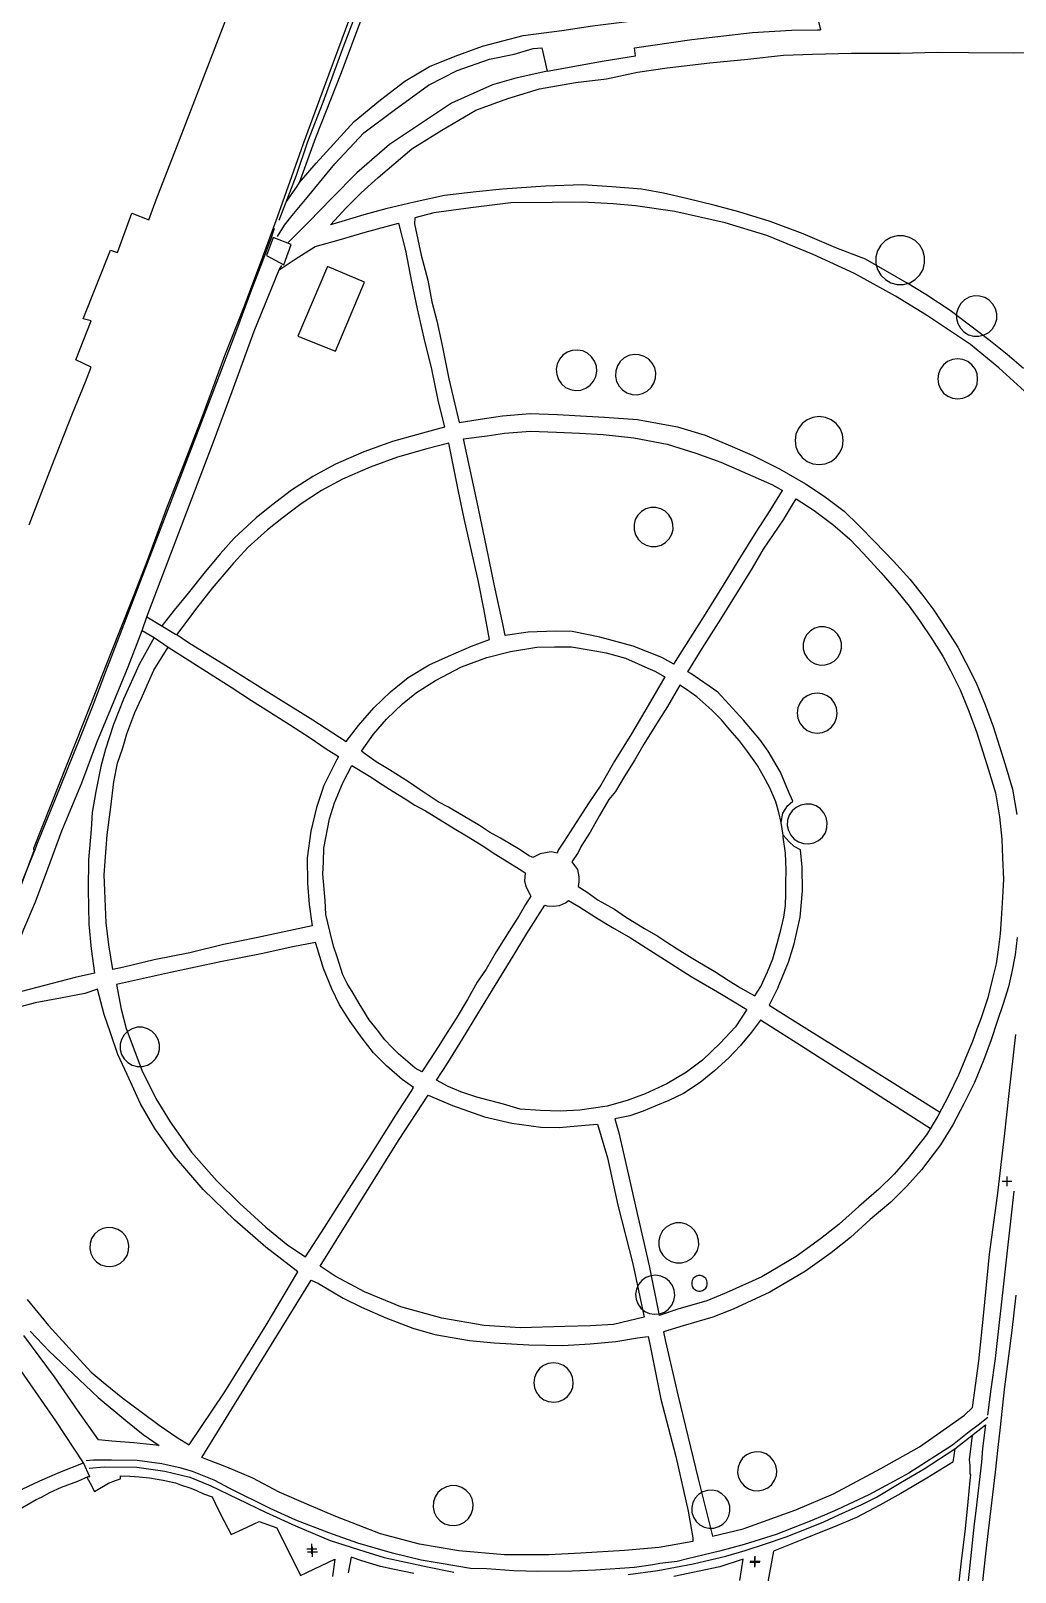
# Model space of a CAD drawing. Header units: metres. Extents: x 353335 to 353543, y 6929896 to 6930115.
# Drawn here: x 353406.55 to 353426.27, y 6930060.3 to 6930091.19 of the extents above; entities that cross this region are included whole.
import ezdxf

# ---------------------------------------------------------------- set-up
doc = ezdxf.new("R2010")
doc.units = ezdxf.units.M
for name, color, linetype in [('01 Overgang i belegg', 7, 'Continuous'), ('02 Trekkekum', 7, 'Continuous'), ('05 Dører', 7, 'Continuous'), ('5002 Fasadeliv_fortau', 7, 'Continuous'), ('7005 Fortauskant ytre bunn', 7, 'Continuous'), ('7005 Fortauskant ytre topp', 7, 'Continuous'), ('7038 Bunn kantstein', 7, 'Continuous'), ('7038 Topp kantstein bakkant', 7, 'Continuous'), ('7038 Topp kantstein forkant', 7, 'Continuous'), ('7534 Overgangsfelt', 7, 'Continuous'), ('8250 Kum', 7, 'Continuous'), ('8253 Sluk_rist', 7, 'Continuous'), ('8501 StolpeEnkel_bunn', 7, 'Continuous'), ('8501 StolpeEnkel_topp', 7, 'Continuous')]:
    doc.layers.add(name, color=color, linetype=linetype)

msp = doc.modelspace()

# ---------------------------------------------------------------- linework, layer by layer
at = {"layer": '01 Overgang i belegg', "color": 21, "true_color": 0xff9f80}
msp.add_line((353409.978, 6930062.595, 3.362), (353412.164, 6930066.149, 3.469), dxfattribs=at)
for points in [[(353411.931, 6930088.15, 3.937), (353412.257, 6930089.055, 3.972), (353412.771, 6930090.355, 4.018), (353413.372, 6930091.972, 4.091)], [(353411.671, 6930087.769, 3.94), (353411.879, 6930088.064, 3.96), (353411.931, 6930088.15, 3.937), (353412.268, 6930088.54, 3.94), (353413.03, 6930089.376, 3.961), (353413.552, 6930089.806, 3.969), (353414.044, 6930090.182, 3.971), (353414.534, 6930090.476, 3.998), (353415.053, 6930090.684, 4.019), (353415.598, 6930090.886, 4.044), (353416.417, 6930091.101, 4.103), (353417.186, 6930091.201, 4.14), (353417.802, 6930091.292, 4.173), (353418.658, 6930091.399, 4.186), (353419.428, 6930091.414, 4.219), (353420.125, 6930091.447, 4.235), (353420.734, 6930091.489, 4.235), (353421.221, 6930091.508, 4.27), (353421.672, 6930091.525, 4.308), (353422.046, 6930091.531, 4.315), (353422.16, 6930091.543, 4.322), (353422.295, 6930091.537, 4.333), (353422.371, 6930091.214, 4.306)], [(353416.897, 6930090.384, 4.02), (353418.034, 6930090.59, 4.077), (353418.667, 6930090.691, 4.106), (353418.643, 6930090.854, 4.136), (353419.795, 6930091.021, 4.184), (353421.01, 6930091.155, 4.215), (353421.791, 6930091.203, 4.278), (353422.312, 6930091.21, 4.301), (353422.371, 6930091.214, 4.306)], [(353411.493, 6930087.07, 3.762), (353411.634, 6930087.299, 3.87), (353411.782, 6930087.492, 3.878), (353412.084, 6930087.853, 3.903), (353412.641, 6930088.526, 3.905), (353413.219, 6930089.147, 3.912), (353413.826, 6930089.601, 3.932), (353414.519, 6930090.103, 3.967), (353415.088, 6930090.398, 3.972), (353415.737, 6930090.621, 4.03), (353416.236, 6930090.724, 4.061), (353416.614, 6930090.835, 4.085), (353416.786, 6930090.852, 4.093), (353416.897, 6930090.384, 4.02), (353416.269, 6930090.24, 3.977), (353415.796, 6930090.106, 3.958), (353414.979, 6930089.742, 3.923), (353414.275, 6930089.276, 3.901), (353413.734, 6930088.912, 3.871), (353413.083, 6930088.344, 3.83), (353412.58, 6930087.839, 3.811), (353412.122, 6930087.366, 3.807), (353411.697, 6930086.941, 3.744)], [(353412.55, 6930087.3, 3.839), (353412.867, 6930087.644, 3.81), (353413.169, 6930087.943, 3.827), (353413.511, 6930088.252, 3.848), (353414.185, 6930088.826, 3.879), (353414.786, 6930089.201, 3.904), (353415.467, 6930089.6, 3.938), (353416.108, 6930089.832, 3.958), (353416.744, 6930090.029, 3.993), (353417.461, 6930090.155, 4.023), (353418.081, 6930090.228, 4.044), (353418.706, 6930090.364, 4.063), (353419.302, 6930090.448, 4.078), (353420.157, 6930090.551, 4.116), (353420.913, 6930090.623, 4.147), (353421.629, 6930090.705, 4.172), (353422.21, 6930090.722, 4.212), (353422.996, 6930090.747, 4.246), (353423.965, 6930090.742, 4.295), (353424.711, 6930090.761, 4.321), (353425.339, 6930090.756, 4.361), (353426.237, 6930090.75, 4.399), (353426.852, 6930090.767, 4.442)], [(353426.441, 6930084.423, 4.318), (353426.113, 6930084.706, 4.295), (353425.748, 6930085, 4.273), (353424.972, 6930085.588, 4.261), (353424.482, 6930085.908, 4.237), (353424.108, 6930086.132, 4.209), (353423.273, 6930086.614, 4.209), (353422.678, 6930086.839, 4.18), (353422.026, 6930087.121, 4.157), (353421.362, 6930087.367, 4.134), (353420.736, 6930087.561, 4.12), (353420.26, 6930087.693, 4.094), (353419.685, 6930087.831, 4.078), (353419.226, 6930087.939, 4.059), (353418.785, 6930088.017, 4.036), (353418.191, 6930088.067, 4.022), (353417.601, 6930088.105, 4.002), (353416.861, 6930088.08, 3.967), (353416.001, 6930088.018, 3.932), (353415.469, 6930087.966, 3.897), (353414.835, 6930087.893, 3.884), (353414.231, 6930087.757, 3.861), (353413.664, 6930087.621, 3.831), (353413.219, 6930087.505, 3.82), (353412.777, 6930087.37, 3.821), (353412.55, 6930087.3, 3.839)], [(353426.46, 6930083.972, 4.311), (353425.945, 6930084.436, 4.293), (353425.375, 6930084.901, 4.257), (353424.498, 6930085.495, 4.239), (353423.875, 6930085.871, 4.217), (353423.056, 6930086.325, 4.191), (353422.227, 6930086.705, 4.162), (353421.297, 6930087.092, 4.135), (353420.463, 6930087.342, 4.112), (353419.452, 6930087.57, 4.074), (353418.668, 6930087.684, 4.043), (353418.215, 6930087.724, 4.029), (353417.604, 6930087.76, 3.997), (353416.992, 6930087.751, 3.978), (353416.164, 6930087.742, 3.939), (353415.362, 6930087.641, 3.904), (353414.623, 6930087.544, 3.867), (353414.244, 6930087.443, 3.846), (353414.233, 6930087.324, 3.841), (353414.372, 6930086.693, 3.838), (353414.501, 6930086.193, 3.833), (353414.581, 6930085.761, 3.84), (353414.681, 6930085.377, 3.83), (353414.79, 6930084.887, 3.838), (353414.925, 6930084.213, 3.824), (353415.13, 6930083.343, 3.817), (353415.639, 6930083.422, 3.841), (353416.002, 6930083.475, 3.857), (353416.557, 6930083.518, 3.878), (353417.1, 6930083.499, 3.903), (353417.564, 6930083.473, 3.919), (353418.045, 6930083.445, 3.929), (353418.702, 6930083.404, 3.945), (353419.507, 6930083.253, 3.975), (353420.06, 6930083.085, 3.991), (353420.599, 6930082.859, 4.004), (353421.017, 6930082.679, 4.016), (353421.553, 6930082.411, 4.034), (353422.068, 6930082.108, 4.042), (353422.446, 6930081.867, 4.061), (353422.849, 6930081.56, 4.07), (353423.146, 6930081.272, 4.072), (353423.463, 6930080.95, 4.084), (353423.834, 6930080.561, 4.103), (353424.161, 6930080.201, 4.123), (353424.424, 6930079.87, 4.124), (353424.642, 6930079.576, 4.133), (353424.912, 6930079.169, 4.154), (353425.123, 6930078.835, 4.147), (353425.287, 6930078.531, 4.152), (353425.488, 6930078.123, 4.153), (353425.669, 6930077.679, 4.151), (353425.832, 6930077.25, 4.159), (353425.958, 6930076.847, 4.142), (353426.075, 6930076.482, 4.142), (353426.219, 6930075.994, 4.129), (353426.308, 6930075.486, 4.115)], [(353411.524, 6930086.403, 3.728), (353411.843, 6930086.613, 3.742), (353412.247, 6930086.867, 3.823), (353412.724, 6930087.002, 3.799), (353413.247, 6930087.154, 3.831), (353413.915, 6930087.336, 3.834), (353414.053, 6930086.789, 3.845), (353414.179, 6930086.162, 3.823), (353414.291, 6930085.616, 3.823), (353414.426, 6930085.03, 3.816), (353414.579, 6930084.41, 3.812), (353414.707, 6930083.786, 3.812), (353414.838, 6930083.245, 3.798), (353414.397, 6930083.129, 3.783), (353413.796, 6930082.959, 3.757), (353413.223, 6930082.75, 3.731), (353412.652, 6930082.505, 3.701), (353412.2, 6930082.261, 3.685), (353411.774, 6930081.981, 3.664), (353411.374, 6930081.677, 3.651), (353411.064, 6930081.428, 3.634), (353410.623, 6930081.022, 3.613), (353410.34, 6930080.71, 3.594), (353410.015, 6930080.312, 3.575), (353409.704, 6930079.918, 3.557), (353409.423, 6930079.578, 3.53), (353409.183, 6930079.269, 3.512)], [(353407.823, 6930072.305, 3.339), (353407.435, 6930072.219, 3.324), (353406.208, 6930071.897, 3.3), (353405.801, 6930071.9, 3.3), (353406.037, 6930072.339, 3.311), (353406.254, 6930072.785, 3.299), (353406.409, 6930073.183, 3.318), (353406.641, 6930073.734, 3.34), (353406.887, 6930074.395, 3.36), (353407.168, 6930075.155, 3.373), (353407.573, 6930076.119, 3.408), (353407.87, 6930076.926, 3.42), (353408.216, 6930077.763, 3.46), (353408.497, 6930078.443, 3.469), (353408.78, 6930079.168, 3.502), (353408.873, 6930079.446, 3.502), (353410.206, 6930082.95, 3.628), (353410.585, 6930083.961, 3.66), (353411.022, 6930085.172, 3.697), (353411.524, 6930086.403, 3.728), (353411.576, 6930086.491, 3.734)], [(353419.436, 6930078.498, 3.897), (353419.19, 6930078.63, 3.895), (353418.62, 6930078.858, 3.864), (353417.95, 6930079.037, 3.839), (353417.397, 6930079.149, 3.821), (353417.064, 6930079.158, 3.81), (353416.513, 6930079.136, 3.782), (353416.052, 6930079.068, 3.769), (353416.004, 6930079.303, 3.765), (353415.839, 6930080.064, 3.781), (353415.678, 6930080.851, 3.793), (353415.491, 6930081.746, 3.809), (353415.215, 6930083.016, 3.817), (353415.691, 6930083.076, 3.84), (353416.041, 6930083.127, 3.856), (353416.564, 6930083.168, 3.877), (353417.084, 6930083.149, 3.902), (353417.542, 6930083.124, 3.918), (353418.018, 6930083.097, 3.928), (353418.633, 6930083.036, 3.94), (353419.297, 6930082.909, 3.967), (353419.877, 6930082.729, 3.983), (353420.376, 6930082.544, 4.006), (353420.802, 6930082.358, 4.021), (353421.394, 6930082.099, 4.033), (353421.61, 6930081.977, 4.025)], [(353408.873, 6930079.446, 3.502), (353409.448, 6930079.1, 3.516), (353409.473, 6930079.089, 3.52), (353409.706, 6930078.933, 3.526), (353410.456, 6930078.468, 3.569), (353411.261, 6930077.96, 3.579), (353412.199, 6930077.38, 3.594), (353412.867, 6930076.944, 3.606), (353413.111, 6930077.264, 3.63), (353413.421, 6930077.62, 3.649), (353413.756, 6930077.939, 3.661), (353414.107, 6930078.227, 3.697), (353414.532, 6930078.481, 3.707), (353414.917, 6930078.658, 3.725), (353415.377, 6930078.855, 3.739), (353415.741, 6930078.994, 3.758), (353415.627, 6930079.606, 3.769), (353415.509, 6930080.181, 3.766), (353415.392, 6930080.705, 3.78), (353415.231, 6930081.414, 3.791), (353415.117, 6930081.96, 3.798), (353414.991, 6930082.592, 3.802), (353414.922, 6930082.926, 3.799)], [(353414.922, 6930082.926, 3.799), (353414.484, 6930082.811, 3.784), (353413.898, 6930082.645, 3.758), (353413.345, 6930082.443, 3.732), (353412.796, 6930082.208, 3.702), (353412.37, 6930081.978, 3.686), (353411.965, 6930081.711, 3.665), (353411.578, 6930081.418, 3.652), (353411.294, 6930081.19, 3.635), (353410.902, 6930080.84, 3.622), (353410.61, 6930080.522, 3.601), (353410.185, 6930080.017, 3.577), (353409.868, 6930079.616, 3.557), (353409.473, 6930079.089, 3.52)], [(353419.436, 6930078.498, 3.897), (353419.641, 6930078.824, 3.907), (353420.066, 6930079.498, 3.932), (353420.427, 6930080.079, 3.953), (353420.778, 6930080.65, 3.975), (353421.08, 6930081.143, 3.985), (353421.362, 6930081.575, 4.001), (353421.61, 6930081.977, 4.025)], [(353421.884, 6930081.81, 4.041), (353422.245, 6930081.58, 4.06), (353422.621, 6930081.294, 4.069), (353422.957, 6930080.999, 4.072), (353423.233, 6930080.716, 4.086), (353423.586, 6930080.33, 4.093), (353423.893, 6930079.976, 4.122), (353424.146, 6930079.658, 4.123), (353424.355, 6930079.375, 4.132), (353424.614, 6930078.985, 4.153), (353424.82, 6930078.66, 4.146), (353424.976, 6930078.371, 4.151), (353425.169, 6930077.98, 4.152), (353425.343, 6930077.552, 4.15), (353425.5, 6930077.14, 4.158), (353425.626, 6930076.736, 4.141), (353425.74, 6930076.381, 4.141), (353425.878, 6930075.914, 4.128), (353425.961, 6930075.439, 4.114), (353426.006, 6930074.988, 4.104), (353426.018, 6930074.615, 4.089), (353426.038, 6930074.188, 4.089), (353426.022, 6930073.822, 4.073), (353425.994, 6930073.392, 4.065), (353425.973, 6930073.088, 4.057), (353425.934, 6930072.771, 4.057), (353425.889, 6930072.487, 4.048), (353425.819, 6930072.196, 4.039), (353425.725, 6930071.807, 4.022), (353425.584, 6930071.387, 4.006), (353425.505, 6930071.183, 3.998), (353425.421, 6930070.933, 3.984), (353425.314, 6930070.678, 3.978), (353425.138, 6930070.258, 3.974), (353424.934, 6930069.843, 3.957), (353424.723, 6930069.435, 3.937), (353424.493, 6930069.063, 3.938), (353424.123, 6930068.587, 3.901), (353423.845, 6930068.276, 3.882), (353423.542, 6930067.971, 3.861), (353423.139, 6930067.626, 3.835), (353422.745, 6930067.274, 3.818), (353422.374, 6930066.975, 3.798), (353421.883, 6930066.626, 3.763), (353421.195, 6930066.216, 3.732), (353420.482, 6930065.892, 3.701), (353420.097, 6930065.735, 3.694), (353419.51, 6930065.566, 3.672), (353419.142, 6930065.443, 3.643)], [(353419.712, 6930078.343, 3.893), (353420.003, 6930078.809, 3.916), (353420.372, 6930079.398, 3.932), (353421.006, 6930080.421, 3.97), (353421.233, 6930080.802, 3.976), (353421.628, 6930081.391, 4.008), (353421.81, 6930081.692, 4.015), (353421.884, 6930081.81, 4.041)], [(353408.78, 6930079.168, 3.502), (353409.019, 6930079.03, 3.501), (353409.3, 6930078.84, 3.508), (353410.564, 6930078.035, 3.546), (353410.971, 6930077.768, 3.556), (353411.332, 6930077.54, 3.558), (353411.73, 6930077.287, 3.578), (353412.145, 6930077.021, 3.577), (353412.464, 6930076.801, 3.585), (353412.713, 6930076.648, 3.598), (353412.67, 6930076.571, 3.599), (353412.418, 6930076.065, 3.579), (353412.27, 6930075.623, 3.56), (353412.156, 6930075.146, 3.551), (353412.086, 6930074.614, 3.528), (353412.092, 6930074.106, 3.531), (353412.123, 6930073.682, 3.521), (353412.183, 6930073.248, 3.521), (353411.063, 6930073.011, 3.483), (353410.407, 6930072.874, 3.45), (353409.734, 6930072.713, 3.42), (353409.022, 6930072.568, 3.387), (353408.409, 6930072.42, 3.359), (353408.194, 6930072.375, 3.342), (353408.109, 6930072.871, 3.363), (353408.056, 6930073.309, 3.373), (353408.017, 6930074.272, 3.389), (353408.076, 6930075.078, 3.4), (353408.148, 6930075.633, 3.413), (353408.21, 6930076.135, 3.421), (353408.287, 6930076.509, 3.424), (353408.39, 6930076.821, 3.435), (353408.47, 6930077.103, 3.443), (353408.633, 6930077.528, 3.453), (353408.768, 6930077.818, 3.464), (353408.878, 6930078.075, 3.473), (353409.012, 6930078.379, 3.479), (353409.3, 6930078.84, 3.508)], [(353409.019, 6930079.03, 3.501), (353408.718, 6930078.487, 3.541), (353408.407, 6930077.794, 3.455), (353408.206, 6930077.288, 3.443), (353408.046, 6930076.792, 3.431), (353407.95, 6930076.444, 3.424), (353407.853, 6930075.947, 3.403), (353407.778, 6930075.522, 3.404), (353407.756, 6930075.182, 3.391), (353407.707, 6930074.576, 3.382), (353407.695, 6930073.979, 3.376), (353407.709, 6930073.287, 3.36), (353407.755, 6930072.789, 3.344), (353407.823, 6930072.305, 3.339)], [(353419.255, 6930078.241, 3.873), (353418.919, 6930077.668, 3.858), (353418.586, 6930077.101, 3.823), (353418.245, 6930076.552, 3.809), (353417.967, 6930076.074, 3.79), (353417.732, 6930075.714, 3.779), (353417.476, 6930075.32, 3.759), (353417.235, 6930074.948, 3.742), (353417.113, 6930074.771, 3.738), (353417.095, 6930074.708, 3.74), (353416.975, 6930074.732, 3.736), (353416.895, 6930074.724, 3.732), (353416.754, 6930074.694, 3.728), (353416.607, 6930074.621, 3.715), (353416.522, 6930074.66, 3.711), (353416.351, 6930074.776, 3.708), (353416.137, 6930074.903, 3.702), (353415.957, 6930075.01, 3.691), (353415.741, 6930075.13, 3.685), (353415.537, 6930075.26, 3.674), (353415.326, 6930075.39, 3.669), (353415.131, 6930075.506, 3.656), (353414.92, 6930075.63, 3.651), (353414.713, 6930075.736, 3.64), (353414.532, 6930075.859, 3.629), (353414.329, 6930075.989, 3.631), (353414.116, 6930076.135, 3.626), (353413.738, 6930076.376, 3.621), (353413.469, 6930076.536, 3.625), (353413.235, 6930076.709, 3.612), (353413.171, 6930076.75, 3.604), (353413.413, 6930077.096, 3.635), (353413.672, 6930077.393, 3.651), (353413.997, 6930077.704, 3.671), (353414.274, 6930077.93, 3.683), (353414.655, 6930078.17, 3.702), (353415.178, 6930078.442, 3.727), (353415.686, 6930078.628, 3.746), (353416.161, 6930078.753, 3.767), (353416.689, 6930078.839, 3.783), (353417.041, 6930078.841, 3.798), (353417.385, 6930078.845, 3.808), (353417.733, 6930078.782, 3.821), (353418.078, 6930078.723, 3.838), (353418.466, 6930078.615, 3.856), (353418.913, 6930078.418, 3.865), (353419.055, 6930078.359, 3.871), (353419.255, 6930078.241, 3.873)], [(353421.522, 6930072.021, 3.856), (353421.731, 6930072.523, 3.881), (353421.844, 6930072.89, 3.882), (353421.962, 6930073.428, 3.898), (353422.013, 6930073.952, 3.915), (353422.004, 6930074.426, 3.909), (353421.974, 6930074.778, 3.917), (353421.844, 6930074.843, 3.911), (353421.744, 6930074.933, 3.913), (353421.625, 6930075.072, 3.905), (353421.585, 6930075.324, 3.906), (353421.616, 6930075.512, 3.912), (353421.71, 6930075.658, 3.908), (353421.815, 6930075.753, 3.917), (353421.73, 6930075.945, 3.937), (353421.567, 6930076.33, 3.932), (353421.323, 6930076.755, 3.938), (353421.154, 6930076.984, 3.933), (353420.829, 6930077.374, 3.932), (353420.313, 6930077.934, 3.922), (353419.772, 6930078.31, 3.897), (353419.712, 6930078.343, 3.893)], [(353421.585, 6930075.324, 3.906), (353421.535, 6930075.525, 3.906), (353421.475, 6930075.739, 3.898), (353421.354, 6930076.019, 3.908), (353421.232, 6930076.251, 3.911), (353421.108, 6930076.465, 3.918), (353420.908, 6930076.745, 3.91), (353420.748, 6930076.96, 3.912), (353420.556, 6930077.183, 3.907), (353420.385, 6930077.382, 3.905), (353420.193, 6930077.572, 3.899), (353419.891, 6930077.842, 3.894), (353419.666, 6930078.001, 3.883), (353419.552, 6930078.078, 3.875), (353419.309, 6930077.651, 3.869), (353419.087, 6930077.299, 3.855), (353418.83, 6930076.89, 3.837), (353418.653, 6930076.581, 3.828), (353418.438, 6930076.238, 3.815), (353418.265, 6930075.947, 3.802), (353418.133, 6930075.783, 3.788), (353417.945, 6930075.46, 3.776), (353417.757, 6930075.129, 3.769), (353417.574, 6930074.85, 3.757), (353417.518, 6930074.724, 3.754), (353417.386, 6930074.537, 3.746), (353417.44, 6930074.464, 3.749), (353417.5, 6930074.379, 3.744), (353417.53, 6930074.235, 3.742), (353417.53, 6930074.136, 3.742), (353417.514, 6930074.04, 3.74), (353417.696, 6930073.927, 3.745), (353417.919, 6930073.769, 3.746), (353418.241, 6930073.584, 3.762), (353418.462, 6930073.435, 3.765), (353418.692, 6930073.293, 3.762), (353418.848, 6930073.197, 3.772), (353419.109, 6930073.041, 3.776), (353419.29, 6930072.925, 3.781), (353419.503, 6930072.791, 3.79), (353419.744, 6930072.635, 3.801), (353419.95, 6930072.516, 3.806), (353420.255, 6930072.338, 3.817), (353420.522, 6930072.161, 3.823), (353420.772, 6930072.011, 3.84), (353420.967, 6930071.896, 3.841), (353421.059, 6930071.845, 3.844)], [(353412.982, 6930076.462, 3.59), (353413.332, 6930076.252, 3.604), (353413.591, 6930076.084, 3.61), (353413.81, 6930075.945, 3.618), (353414.049, 6930075.796, 3.628), (353414.244, 6930075.671, 3.621), (353414.455, 6930075.558, 3.637), (353414.666, 6930075.432, 3.644), (353415.034, 6930075.204, 3.655), (353415.276, 6930075.055, 3.666), (353415.569, 6930074.877, 3.676), (353415.663, 6930074.816, 3.682), (353415.831, 6930074.702, 3.685), (353416.043, 6930074.576, 3.684), (353416.394, 6930074.354, 3.703), (353416.451, 6930074.311, 3.707), (353416.439, 6930074.149, 3.711), (353416.474, 6930074.029, 3.705), (353416.552, 6930073.875, 3.707), (353416.565, 6930073.848, 3.703), (353416.461, 6930073.679, 3.697), (353416.335, 6930073.461, 3.684), (353416.136, 6930073.146, 3.674), (353415.872, 6930072.728, 3.664), (353415.673, 6930072.384, 3.651), (353415.495, 6930072.121, 3.641), (353415.3, 6930071.774, 3.628), (353415.074, 6930071.394, 3.622), (353414.888, 6930071.11, 3.612), (353414.71, 6930070.824, 3.603), (353414.549, 6930070.576, 3.597), (353414.38, 6930070.324, 3.592), (353414.25, 6930070.399, 3.584), (353414.1, 6930070.525, 3.574), (353413.916, 6930070.683, 3.569), (353413.784, 6930070.816, 3.565), (353413.641, 6930070.968, 3.564), (353413.493, 6930071.161, 3.564), (353413.327, 6930071.367, 3.565), (353413.127, 6930071.692, 3.556), (353413.005, 6930071.899, 3.552), (353412.885, 6930072.098, 3.548), (353412.802, 6930072.267, 3.546), (353412.684, 6930072.63, 3.537), (353412.613, 6930072.844, 3.535), (353412.537, 6930073.147, 3.525), (353412.46, 6930073.478, 3.53), (353412.443, 6930073.756, 3.534), (353412.428, 6930073.987, 3.53), (353412.401, 6930074.291, 3.544), (353412.411, 6930074.528, 3.544), (353412.421, 6930074.807, 3.557), (353412.536, 6930075.394, 3.567), (353412.632, 6930075.714, 3.569), (353412.8, 6930076.116, 3.591), (353412.982, 6930076.462, 3.59)], [(353421.059, 6930071.845, 3.844), (353421.176, 6930072.036, 3.849), (353421.312, 6930072.329, 3.857), (353421.414, 6930072.592, 3.867), (353421.506, 6930072.9, 3.87), (353421.583, 6930073.195, 3.881), (353421.638, 6930073.424, 3.89), (353421.67, 6930073.656, 3.904), (353421.68, 6930073.893, 3.895), (353421.677, 6930074.109, 3.899), (353421.685, 6930074.374, 3.898), (353421.669, 6930074.711, 3.903), (353421.626, 6930075.028, 3.904), (353421.625, 6930075.072, 3.905)], [(353420.898, 6930071.573, 3.826), (353420.666, 6930071.228, 3.816), (353420.361, 6930070.898, 3.806), (353420.01, 6930070.556, 3.789), (353419.685, 6930070.319, 3.764), (353419.29, 6930070.084, 3.74), (353418.857, 6930069.886, 3.724), (353418.5, 6930069.751, 3.709), (353418.094, 6930069.636, 3.692), (353417.548, 6930069.557, 3.665), (353417.159, 6930069.537, 3.661), (353416.76, 6930069.549, 3.653), (353416.352, 6930069.575, 3.635), (353416.018, 6930069.674, 3.622), (353415.487, 6930069.817, 3.608), (353415.167, 6930069.925, 3.607), (353414.914, 6930070.03, 3.605), (353414.676, 6930070.16, 3.6), (353414.906, 6930070.506, 3.608), (353415.206, 6930070.992, 3.625), (353415.503, 6930071.486, 3.637), (353415.801, 6930071.97, 3.657), (353416.211, 6930072.64, 3.675), (353416.487, 6930073.095, 3.697), (353416.846, 6930073.666, 3.706), (353416.89, 6930073.654, 3.71), (353417.013, 6930073.643, 3.718), (353417.144, 6930073.659, 3.723), (353417.263, 6930073.713, 3.729), (353417.322, 6930073.762, 3.732), (353417.53, 6930073.639, 3.739), (353417.885, 6930073.409, 3.756), (353418.205, 6930073.216, 3.758), (353418.564, 6930073.009, 3.771), (353419.781, 6930072.233, 3.796), (353420.388, 6930071.884, 3.807), (353420.898, 6930071.573, 3.826)], [(353426.312, 6930073.018, 4.06), (353426.27, 6930072.673, 4.056), (353426.207, 6930072.328, 4.052), (353426.136, 6930072.031, 4.041), (353426.034, 6930071.691, 4.015), (353425.914, 6930071.332, 4.014), (353425.789, 6930070.969, 3.994), (353425.64, 6930070.55, 3.979), (353425.456, 6930070.112, 3.975), (353425.246, 6930069.685, 3.958), (353425.026, 6930069.26, 3.938), (353424.779, 6930068.861, 3.939), (353424.393, 6930068.362, 3.902), (353424.1, 6930068.036, 3.883), (353423.781, 6930067.714, 3.862), (353423.37, 6930067.363, 3.836), (353422.971, 6930067.007, 3.819), (353422.586, 6930066.695, 3.799), (353422.074, 6930066.332, 3.764), (353421.357, 6930065.905, 3.733), (353420.619, 6930065.57, 3.702), (353420.212, 6930065.404, 3.695), (353419.618, 6930065.233, 3.673), (353419.224, 6930065.11, 3.633), (353419.263, 6930064.921, 3.632), (353419.515, 6930063.847, 3.622), (353419.923, 6930062.164, 3.593), (353420.209, 6930061.015, 3.57), (353420.824, 6930061.163, 3.625), (353421.878, 6930061.542, 3.65), (353422.632, 6930061.868, 3.689), (353423.578, 6930062.373, 3.739), (353424.353, 6930062.805, 3.777), (353425.257, 6930063.442, 3.818), (353425.415, 6930063.596, 3.833), (353425.542, 6930064.528, 3.851), (353425.647, 6930065.502, 3.887), (353425.76, 6930066.671, 3.909), (353425.919, 6930067.836, 3.95), (353426.06, 6930069.033, 3.977), (353426.153, 6930069.888, 3.994), (353426.288, 6930071.073, 4.019)], [(353412.054, 6930066.616, 3.47), (353412.433, 6930067.205, 3.496), (353412.685, 6930067.605, 3.513), (353413.029, 6930068.143, 3.518), (353413.324, 6930068.592, 3.534), (353413.86, 6930069.453, 3.568), (353414.168, 6930069.929, 3.576), (353414.215, 6930070.01, 3.578), (353413.988, 6930070.172, 3.577), (353413.675, 6930070.448, 3.557), (353413.418, 6930070.708, 3.558), (353413.19, 6930071, 3.564), (353412.948, 6930071.337, 3.543), (353412.736, 6930071.67, 3.543), (353412.581, 6930071.988, 3.538), (353412.41, 6930072.397, 3.524), (353412.291, 6930072.793, 3.515), (353412.25, 6930072.917, 3.514), (353411.796, 6930072.829, 3.502), (353411.165, 6930072.687, 3.479), (353410.349, 6930072.53, 3.442), (353409.35, 6930072.313, 3.401), (353408.266, 6930072.075, 3.344), (353408.36, 6930071.583, 3.36), (353408.461, 6930071.194, 3.358), (353408.772, 6930070.356, 3.38), (353409.05, 6930069.788, 3.408), (353409.339, 6930069.32, 3.433), (353409.767, 6930068.716, 3.443), (353410.269, 6930068.144, 3.45), (353410.728, 6930067.689, 3.457), (353411.257, 6930067.21, 3.465), (353411.697, 6930066.85, 3.478), (353412.054, 6930066.616, 3.47)], [(353407.882, 6930071.982, 3.332), (353407.627, 6930071.898, 3.328), (353407.144, 6930071.803, 3.307), (353406.634, 6930071.71, 3.299), (353406.158, 6930071.578, 3.301)], [(353406.474, 6930065.758, 3.339), (353406.902, 6930065.237, 3.343), (353407.454, 6930064.629, 3.359), (353407.76, 6930064.302, 3.358), (353408.039, 6930064.074, 3.362), (353408.39, 6930063.786, 3.359), (353408.753, 6930063.517, 3.358), (353409.118, 6930063.245, 3.356), (353409.502, 6930062.981, 3.359), (353409.723, 6930062.847, 3.357), (353410.439, 6930063.912, 3.4), (353411.266, 6930065.246, 3.441), (353411.898, 6930066.314, 3.462), (353411.258, 6930066.809, 3.451), (353410.638, 6930067.35, 3.457), (353410.002, 6930067.968, 3.441), (353409.424, 6930068.631, 3.432), (353409.036, 6930069.192, 3.422), (353408.749, 6930069.683, 3.397), (353408.476, 6930070.27, 3.366), (353408.291, 6930070.669, 3.356), (353408.146, 6930071.106, 3.352), (353408.02, 6930071.477, 3.34), (353407.882, 6930071.982, 3.332)], [(353421.522, 6930072.021, 3.856), (353421.345, 6930071.661, 3.838), (353422.101, 6930071.188, 3.866), (353422.645, 6930070.843, 3.886), (353424.759, 6930069.521, 3.929)], [(353424.568, 6930069.19, 3.919), (353421.823, 6930070.948, 3.85), (353421.572, 6930071.106, 3.847), (353421.172, 6930071.359, 3.845), (353420.987, 6930071.12, 3.818), (353420.765, 6930070.846, 3.805), (353420.537, 6930070.603, 3.803), (353420.248, 6930070.344, 3.78), (353419.963, 6930070.113, 3.773), (353419.627, 6930069.889, 3.75), (353419.334, 6930069.752, 3.733), (353419.075, 6930069.646, 3.724), (353418.818, 6930069.538, 3.712), (353418.549, 6930069.445, 3.7), (353418.249, 6930069.382, 3.7), (353418.331, 6930069.105, 3.692), (353418.493, 6930068.399, 3.707), (353418.664, 6930067.629, 3.672), (353418.94, 6930066.434, 3.652), (353419.142, 6930065.443, 3.643)], [(353412.348, 6930066.43, 3.472), (353413.914, 6930068.945, 3.559), (353414.512, 6930069.854, 3.584), (353415, 6930069.648, 3.602), (353415.636, 6930069.425, 3.619), (353416.184, 6930069.298, 3.632), (353416.765, 6930069.217, 3.651), (353417.135, 6930069.208, 3.659), (353417.653, 6930069.259, 3.673), (353417.906, 6930069.277, 3.677), (353418.103, 6930068.601, 3.675), (353418.31, 6930067.654, 3.659), (353418.613, 6930066.478, 3.655), (353418.836, 6930065.406, 3.624), (353418.223, 6930065.261, 3.592), (353417.765, 6930065.234, 3.575), (353417.248, 6930065.22, 3.575), (353416.358, 6930065.194, 3.537), (353415.629, 6930065.24, 3.57), (353414.781, 6930065.389, 3.495), (353413.964, 6930065.612, 3.492), (353413.237, 6930065.916, 3.481), (353412.646, 6930066.23, 3.477), (353412.348, 6930066.43, 3.472)], [(353426.243, 6930067.931, 3.969), (353425.875, 6930064.581, 3.886), (353425.784, 6930063.962, 3.869), (353425.721, 6930063.44, 3.848)], [(353412.164, 6930066.149, 3.469), (353412.313, 6930066.083, 3.464), (353412.804, 6930065.789, 3.478), (353413.177, 6930065.61, 3.484), (353413.664, 6930065.394, 3.482), (353414.203, 6930065.186, 3.495), (353414.646, 6930065.062, 3.494), (353415.337, 6930064.938, 3.508), (353415.833, 6930064.892, 3.516), (353416.528, 6930064.855, 3.537), (353417.209, 6930064.842, 3.561), (353417.756, 6930064.87, 3.594), (353418.27, 6930064.916, 3.602), (353418.704, 6930064.992, 3.611), (353418.92, 6930065.017, 3.621), (353418.955, 6930064.869, 3.625), (353419.171, 6930063.762, 3.612), (353419.471, 6930062.617, 3.597), (353419.718, 6930061.52, 3.577), (353419.813, 6930060.982, 3.573), (353419.811, 6930060.912, 3.575), (353419.136, 6930060.787, 3.55), (353418.447, 6930060.732, 3.513), (353417.57, 6930060.676, 3.478), (353416.931, 6930060.645, 3.457), (353416.043, 6930060.644, 3.433), (353415.126, 6930060.721, 3.406), (353414.334, 6930060.859, 3.388), (353413.553, 6930061.066, 3.357), (353412.661, 6930061.414, 3.362), (353412.124, 6930061.638, 3.397), (353411.525, 6930061.896, 3.378), (353410.995, 6930062.177, 3.357), (353410.475, 6930062.401, 3.355), (353410.076, 6930062.556, 3.353), (353409.978, 6930062.595, 3.362)], [(353425.589, 6930059.8, 3.764), (353425.687, 6930060.666, 3.79), (353425.74, 6930061.124, 3.803), (353425.881, 6930062.298, 3.843), (353425.934, 6930062.795, 3.871), (353425.976, 6930063.2, 3.877), (353426.062, 6930063.956, 3.891), (353426.214, 6930065.139, 3.924), (353426.29, 6930065.847, 3.939)], [(353406.537, 6930065.127, 3.322), (353406.914, 6930064.724, 3.343), (353407.515, 6930064.16, 3.36), (353407.898, 6930063.797, 3.36), (353408.449, 6930063.334, 3.352), (353408.802, 6930063.053, 3.349), (353409.119, 6930062.833, 3.356), (353408.614, 6930062.886, 3.352), (353408.171, 6930062.923, 3.347), (353407.905, 6930062.949, 3.343), (353407.482, 6930063.541, 3.339), (353407.021, 6930064.21, 3.34), (353406.41, 6930065.038, 3.323)], [(353425.681, 6930063.25, 3.873), (353425.619, 6930062.772, 3.857), (353425.6, 6930062.502, 3.843), (353425.482, 6930061.522, 3.806), (353425.454, 6930061.264, 3.8), (353425.35, 6930060.307, 3.773), (353425.21, 6930059.05, 3.738)], [(353425.061, 6930062.765, 3.834), (353425.026, 6930062.503, 3.836), (353424.503, 6930062.18, 3.785), (353423.983, 6930061.873, 3.752), (353423.564, 6930061.641, 3.738), (353423.093, 6930061.39, 3.717), (353422.714, 6930061.231, 3.692), (353422.031, 6930060.957, 3.663), (353421.43, 6930060.717, 3.645), (353421.303, 6930060.026, 3.635)], [(353424.673, 6930056.285, 3.62), (353424.689, 6930056.327, 3.634), (353424.775, 6930056.809, 3.663), (353424.877, 6930057.58, 3.693), (353424.938, 6930058.164, 3.711), (353425.004, 6930058.807, 3.722), (353425.075, 6930059.434, 3.733), (353425.131, 6930059.928, 3.746), (353425.198, 6930060.517, 3.764), (353425.279, 6930061.167, 3.788), (353425.334, 6930061.708, 3.811), (353425.372, 6930062.132, 3.828), (353425.385, 6930062.249, 3.835), (353425.374, 6930062.266, 3.836), (353425.374, 6930062.441, 3.84), (353425.356, 6930062.549, 3.836), (353425.415, 6930063.041, 3.852)], [(353405.394, 6930060.585, 3.273), (353405.514, 6930060.74, 3.276), (353405.708, 6930061.024, 3.289), (353405.852, 6930061.206, 3.293), (353405.966, 6930061.31, 3.294), (353406.067, 6930061.398, 3.295), (353406.217, 6930061.5, 3.304), (353406.368, 6930061.585, 3.313), (353406.498, 6930061.66, 3.32), (353406.653, 6930061.752, 3.33), (353406.759, 6930061.801, 3.333), (353406.929, 6930061.891, 3.344), (353407.165, 6930061.998, 3.355), (353407.489, 6930062.123, 3.37), (353407.698, 6930062.213, 3.385), (353407.729, 6930062.208, 3.38), (353407.605, 6930062.485, 3.369)], [(353407.672, 6930062.2, 3.379), (353407.739, 6930062.077, 3.378), (353407.822, 6930061.915, 3.382), (353408.104, 6930062.077, 3.407), (353408.245, 6930062.133, 3.419), (353408.345, 6930062.166, 3.413), (353408.343, 6930062.227, 3.412), (353408.534, 6930062.218, 3.417), (353408.719, 6930062.206, 3.419), (353408.924, 6930062.186, 3.426), (353409.082, 6930062.159, 3.431), (353409.197, 6930062.137, 3.436), (353409.356, 6930062.107, 3.442), (353409.445, 6930062.085, 3.446), (353409.55, 6930062.046, 3.452), (353409.754, 6930061.977, 3.458), (353409.868, 6930061.932, 3.464), (353410.011, 6930061.868, 3.467), (353410.181, 6930061.805, 3.471), (353410.245, 6930061.68, 3.474), (353410.335, 6930061.483, 3.469), (353410.493, 6930061.175, 3.453), (353410.561, 6930061.052, 3.451), (353410.798, 6930061.157, 3.461), (353411.121, 6930061.314, 3.474), (353411.478, 6930061.181, 3.477), (353411.951, 6930060.229, 3.452), (353412.641, 6930060.554, 3.476), (353412.596, 6930060.206, 3.469)], [(353414.225, 6930060.266, 3.496), (353413.805, 6930060.357, 3.493), (353413.558, 6930060.407, 3.488), (353413.18, 6930060.521, 3.484), (353412.967, 6930060.596, 3.479), (353412.905, 6930060.281, 3.475)], [(353420.756, 6930060.127, 3.626), (353420.822, 6930060.555, 3.656), (353420.355, 6930060.402, 3.618), (353419.433, 6930060.21, 3.595)]]:
    msp.add_polyline3d(points, dxfattribs=at)
at = {"layer": '02 Trekkekum', "color": 201, "true_color": 0xdf80ff}
msp.add_polyline3d([(353411.899, 6930085.073, 3.715), (353412.653, 6930084.771, 3.743), (353413.234, 6930086.156, 3.778), (353412.494, 6930086.47, 3.779), (353411.899, 6930085.073, 3.715)], dxfattribs=at)
at = {"layer": '05 Dører', "color": 52, "true_color": 0xd2d200}
msp.add_polyline3d([(353407.451, 6930084.596, 4.025), (353407.759, 6930085.38, 4.032), (353407.596, 6930085.419, 4.048), (353408.144, 6930086.798, 4.049), (353408.285, 6930086.746, 4.04), (353408.569, 6930087.536, 4.045)], dxfattribs=at)
at = {"layer": '5002 Fasadeliv_fortau', "color": 201, "true_color": 0xdf80ff}
for points in [[(353408.569, 6930087.536, 4.045), (353408.91, 6930087.401, 4.04), (353409.063, 6930087.804, 4.059), (353409.655, 6930089.337, 4.132), (353410.129, 6930090.565, 4.175), (353410.651, 6930091.919, 4.209), (353410.934, 6930092.636, 4.221), (353411.159, 6930093.209, 4.224), (353411.353, 6930093.724, 4.223), (353411.42, 6930093.892, 4.219), (353411.523, 6930094.12, 4.221), (353411.485, 6930094.302, 4.2), (353411.314, 6930095.022, 4.283), (353411.234, 6930095.3, 4.276), (353411.266, 6930095.309, 4.269), (353411.171, 6930095.684, 4.267), (353411.066, 6930096.149, 4.278), (353410.71, 6930097.659, 4.342), (353410.453, 6930098.652, 4.402), (353410.432, 6930098.754, 4.408)], [(353406.518, 6930081.288, 3.811), (353406.963, 6930082.455, 3.858), (353407.383, 6930083.52, 3.894), (353407.641, 6930084.158, 3.921), (353407.758, 6930084.451, 3.928), (353407.451, 6930084.596, 4.025)]]:
    msp.add_polyline3d(points, dxfattribs=at)
at = {"layer": '7005 Fortauskant ytre bunn', "color": 44, "true_color": 0xa67c00}
msp.add_polyline3d([(353406.634, 6930074.782, 3.364), (353406.671, 6930074.873, 3.366), (353407.157, 6930076.079, 3.402), (353407.535, 6930077.021, 3.422), (353407.785, 6930077.639, 3.444), (353408.052, 6930078.347, 3.47), (353408.309, 6930079.022, 3.506), (353409.733, 6930082.733, 3.625), (353410.094, 6930083.678, 3.655), (353410.354, 6930084.356, 3.678), (353410.673, 6930085.2, 3.711), (353410.97, 6930085.99, 3.731), (353411.198, 6930086.584, 3.736), (353411.374, 6930087.048, 3.751), (353411.433, 6930087.238, 3.862)], dxfattribs=at)
at = {"layer": '7005 Fortauskant ytre topp', "color": 21, "true_color": 0xff9f80}
msp.add_polyline3d([(353411.485, 6930087.457, 3.95), (353411.162, 6930086.579, 3.913), (353410.808, 6930085.639, 3.888), (353410.432, 6930084.677, 3.858), (353409.995, 6930083.497, 3.823), (353409.599, 6930082.475, 3.786), (353409.282, 6930081.655, 3.769), (353408.866, 6930080.536, 3.743), (353408.569, 6930079.779, 3.711), (353408.143, 6930078.704, 3.684), (353407.605, 6930077.329, 3.648), (353406.601, 6930074.804, 3.503)], dxfattribs=at)
at = {"layer": '7038 Bunn kantstein', "color": 201, "true_color": 0xdf80ff}
msp.add_polyline3d([(353405.714, 6930072.56, 3.295), (353405.757, 6930072.627, 3.29), (353405.893, 6930072.916, 3.292), (353406.142, 6930073.517, 3.32), (353406.407, 6930074.219, 3.347), (353406.634, 6930074.782, 3.364)], dxfattribs=at)
at = {"layer": '7038 Topp kantstein bakkant', "color": 30, "true_color": 0xff8000}
for points in [[(353413.556, 6930093.089, 4.153), (353413.106, 6930091.914, 4.117), (353412.521, 6930090.321, 4.06), (353412.004, 6930088.924, 4.005), (353411.773, 6930088.262, 3.985), (353411.485, 6930087.457, 3.95)], [(353418.517, 6930060.25, 3.566), (353419.109, 6930060.33, 3.586), (353419.819, 6930060.46, 3.607), (353420.161, 6930060.54, 3.608), (353420.475, 6930060.617, 3.613), (353420.862, 6930060.731, 3.628), (353421.267, 6930060.866, 3.632), (353421.686, 6930061.003, 3.654), (353422.16, 6930061.192, 3.663), (353422.436, 6930061.303, 3.671), (353422.74, 6930061.442, 3.691), (353423.201, 6930061.65, 3.715), (353423.497, 6930061.801, 3.736), (353424.017, 6930062.112, 3.775), (353424.452, 6930062.364, 3.805), (353425.061, 6930062.765, 3.834), (353425.681, 6930063.25, 3.873)], [(353407.715, 6930062.379, 3.374), (353408.016, 6930062.409, 3.385), (353408.674, 6930062.4, 3.417), (353409.236, 6930062.32, 3.442), (353409.736, 6930062.199, 3.461), (353410.142, 6930062.033, 3.47), (353411.248, 6930061.495, 3.475), (353411.854, 6930061.226, 3.471), (353412.546, 6930060.928, 3.479), (353413.242, 6930060.712, 3.479), (353413.63, 6930060.588, 3.477), (353414.495, 6930060.402, 3.495), (353415.023, 6930060.294, 3.5)]]:
    msp.add_polyline3d(points, dxfattribs=at)
at = {"layer": '7038 Topp kantstein forkant', "color": 40, "true_color": 0xffbf00}
for points in [[(353413.618, 6930093.093, 4.135), (353413.526, 6930092.726, 4.112), (353413.146, 6930091.758, 4.086), (353412.798, 6930090.851, 4.051), (353412.399, 6930089.753, 4.015), (353412.093, 6930088.964, 3.98), (353411.864, 6930088.289, 3.957), (353411.519, 6930087.39, 3.911)], [(353406.601, 6930074.804, 3.503), (353406.608, 6930074.756, 3.52), (353406.285, 6930073.89, 3.478), (353406.061, 6930073.319, 3.463), (353405.793, 6930072.697, 3.449), (353405.754, 6930072.627, 3.447), (353405.698, 6930072.587, 3.445)], [(353425.722, 6930063.395, 3.868), (353425.529, 6930063.244, 3.86), (353425.351, 6930063.11, 3.855), (353425.017, 6930062.843, 3.829), (353424.14, 6930062.278, 3.78), (353423.846, 6930062.119, 3.761), (353423.342, 6930061.849, 3.729), (353422.714, 6930061.555, 3.696), (353422.454, 6930061.44, 3.679), (353422.165, 6930061.317, 3.665), (353421.485, 6930061.053, 3.64), (353420.844, 6930060.85, 3.633), (353420.351, 6930060.714, 3.607), (353420.04, 6930060.641, 3.602), (353419.704, 6930060.562, 3.602), (353419.498, 6930060.511, 3.592), (353419.154, 6930060.47, 3.586), (353419.015, 6930060.445, 3.584), (353418.648, 6930060.392, 3.572), (353417.863, 6930060.337, 3.562), (353417.398, 6930060.318, 3.553), (353416.706, 6930060.306, 3.535), (353416.225, 6930060.325, 3.517), (353415.688, 6930060.363, 3.505), (353415.356, 6930060.371, 3.497), (353414.772, 6930060.469, 3.494), (353414.373, 6930060.538, 3.495), (353413.796, 6930060.676, 3.482), (353413.101, 6930060.88, 3.476), (353412.517, 6930061.082, 3.474), (353411.86, 6930061.336, 3.475), (353411.347, 6930061.573, 3.483), (353410.537, 6930061.975, 3.473), (353410.22, 6930062.138, 3.477), (353409.788, 6930062.311, 3.478), (353409.563, 6930062.377, 3.458), (353409.172, 6930062.465, 3.458), (353408.678, 6930062.535, 3.432), (353408.167, 6930062.542, 3.42), (353407.806, 6930062.542, 3.374), (353407.657, 6930062.528, 3.358)]]:
    msp.add_polyline3d(points, dxfattribs=at)
at = {"layer": '7534 Overgangsfelt', "color": 9, "true_color": 0xbdbabd}
msp.add_polyline3d([(353405.153, 6930060.767, 3.257), (353405.207, 6930060.815, 3.265), (353405.263, 6930060.904, 3.265), (353405.598, 6930061.386, 3.288), (353405.795, 6930061.555, 3.296), (353406.071, 6930061.762, 3.304), (353406.377, 6930061.956, 3.316), (353406.728, 6930062.126, 3.337), (353407.128, 6930062.303, 3.349), (353407.605, 6930062.485, 3.369), (353407.049, 6930063.328, 3.317), (353405.892, 6930064.987, 3.298), (353405.223, 6930065.942, 3.3), (353404.439, 6930067.049, 3.28), (353403.528, 6930068.346, 3.267), (353403.008, 6930069.057, 3.26), (353402.859, 6930069.319, 3.257)], dxfattribs=at)
at = {"layer": '8250 Kum', "color": 171, "true_color": 0x8080ff, "flags": 128}
for points, elevation in [([(353424.362, 6930086.298), (353424.426, 6930086.409), (353424.458, 6930086.533), (353424.458, 6930086.662), (353424.424, 6930086.786), (353424.36, 6930086.897), (353424.269, 6930086.987), (353424.157, 6930087.051), (353424.033, 6930087.084), (353423.905, 6930087.083), (353423.781, 6930087.05), (353423.67, 6930086.985), (353423.58, 6930086.894), (353423.516, 6930086.783), (353423.483, 6930086.659), (353423.483, 6930086.53), (353423.517, 6930086.406), (353423.582, 6930086.295), (353423.673, 6930086.205), (353423.784, 6930086.141), (353423.908, 6930086.108), (353424.036, 6930086.109), (353424.16, 6930086.142), (353424.271, 6930086.207), (353424.362, 6930086.298)], 4.211), ([(353425.743, 6930085.146), (353425.819, 6930085.22), (353425.874, 6930085.311), (353425.903, 6930085.413), (353425.905, 6930085.519), (353425.879, 6930085.622), (353425.828, 6930085.715), (353425.754, 6930085.791), (353425.663, 6930085.846), (353425.561, 6930085.875), (353425.455, 6930085.877), (353425.352, 6930085.851), (353425.259, 6930085.8), (353425.182, 6930085.726), (353425.128, 6930085.635), (353425.098, 6930085.533), (353425.097, 6930085.427), (353425.122, 6930085.324), (353425.174, 6930085.231), (353425.247, 6930085.155), (353425.339, 6930085.1), (353425.441, 6930085.071), (353425.547, 6930085.069), (353425.65, 6930085.095), (353425.743, 6930085.146)], 4.263), ([(353417.757, 6930084.086), (353417.825, 6930084.167), (353417.871, 6930084.263), (353417.89, 6930084.367), (353417.881, 6930084.473), (353417.845, 6930084.573), (353417.785, 6930084.66), (353417.704, 6930084.729), (353417.608, 6930084.774), (353417.503, 6930084.793), (353417.398, 6930084.784), (353417.298, 6930084.748), (353417.211, 6930084.688), (353417.142, 6930084.607), (353417.097, 6930084.511), (353417.078, 6930084.407), (353417.087, 6930084.301), (353417.122, 6930084.201), (353417.183, 6930084.114), (353417.264, 6930084.045), (353417.36, 6930084), (353417.464, 6930083.981), (353417.57, 6930083.99), (353417.669, 6930084.026), (353417.757, 6930084.086)], 3.922), ([(353418.976, 6930084.039), (353419.033, 6930084.128), (353419.065, 6930084.228), (353419.071, 6930084.334), (353419.049, 6930084.437), (353419, 6930084.531), (353418.93, 6930084.609), (353418.841, 6930084.666), (353418.741, 6930084.699), (353418.635, 6930084.704), (353418.532, 6930084.682), (353418.438, 6930084.634), (353418.36, 6930084.563), (353418.302, 6930084.474), (353418.27, 6930084.374), (353418.265, 6930084.268), (353418.287, 6930084.165), (353418.335, 6930084.071), (353418.406, 6930083.993), (353418.494, 6930083.936), (353418.595, 6930083.903), (353418.7, 6930083.898), (353418.803, 6930083.92), (353418.897, 6930083.968), (353418.976, 6930084.039)], 3.959), ([(353425.225, 6930083.827), (353425.321, 6930083.867), (353425.404, 6930083.931), (353425.468, 6930084.014), (353425.508, 6930084.111), (353425.521, 6930084.214), (353425.508, 6930084.318), (353425.468, 6930084.415), (353425.404, 6930084.498), (353425.321, 6930084.561), (353425.224, 6930084.601), (353425.12, 6930084.615), (353425.017, 6930084.601), (353424.92, 6930084.561), (353424.837, 6930084.497), (353424.774, 6930084.414), (353424.734, 6930084.317), (353424.72, 6930084.214), (353424.734, 6930084.11), (353424.774, 6930084.013), (353424.838, 6930083.93), (353424.921, 6930083.867), (353425.017, 6930083.827), (353425.121, 6930083.813), (353425.225, 6930083.827)], 4.228), ([(353422.685, 6930082.636), (353422.762, 6930082.736), (353422.81, 6930082.852), (353422.827, 6930082.977), (353422.811, 6930083.101), (353422.763, 6930083.218), (353422.687, 6930083.318), (353422.587, 6930083.395), (353422.471, 6930083.443), (353422.346, 6930083.46), (353422.221, 6930083.444), (353422.105, 6930083.396), (353422.005, 6930083.32), (353421.928, 6930083.22), (353421.879, 6930083.104), (353421.862, 6930082.979), (353421.879, 6930082.855), (353421.926, 6930082.738), (353422.003, 6930082.638), (353422.102, 6930082.561), (353422.219, 6930082.513), (353422.343, 6930082.496), (353422.468, 6930082.512), (353422.585, 6930082.56), (353422.685, 6930082.636)], 4.08), ([(353419.269, 6930080.936), (353419.341, 6930081.009), (353419.391, 6930081.099), (353419.417, 6930081.199), (353419.416, 6930081.301), (353419.388, 6930081.4), (353419.336, 6930081.489), (353419.262, 6930081.561), (353419.173, 6930081.611), (353419.073, 6930081.637), (353418.97, 6930081.636), (353418.871, 6930081.608), (353418.783, 6930081.556), (353418.711, 6930081.483), (353418.66, 6930081.393), (353418.635, 6930081.293), (353418.636, 6930081.191), (353418.663, 6930081.092), (353418.716, 6930081.003), (353418.789, 6930080.931), (353418.879, 6930080.881), (353418.978, 6930080.855), (353419.081, 6930080.856), (353419.18, 6930080.884), (353419.269, 6930080.936)], 3.894), ([(353422.561, 6930078.507), (353422.647, 6930078.558), (353422.718, 6930078.631), (353422.767, 6930078.718), (353422.792, 6930078.816), (353422.791, 6930078.917), (353422.764, 6930079.014), (353422.712, 6930079.101), (353422.64, 6930079.171), (353422.552, 6930079.221), (353422.455, 6930079.245), (353422.354, 6930079.244), (353422.257, 6930079.217), (353422.17, 6930079.166), (353422.1, 6930079.093), (353422.05, 6930079.006), (353422.025, 6930078.908), (353422.026, 6930078.807), (353422.054, 6930078.71), (353422.105, 6930078.623), (353422.177, 6930078.553), (353422.265, 6930078.503), (353422.363, 6930078.479), (353422.464, 6930078.48), (353422.561, 6930078.507)], 4.016), ([(353422.411, 6930077.128), (353422.508, 6930077.168), (353422.591, 6930077.232), (353422.654, 6930077.316), (353422.694, 6930077.413), (353422.708, 6930077.517), (353422.694, 6930077.621), (353422.653, 6930077.718), (353422.589, 6930077.801), (353422.506, 6930077.865), (353422.409, 6930077.905), (353422.305, 6930077.918), (353422.201, 6930077.904), (353422.104, 6930077.864), (353422.021, 6930077.8), (353421.957, 6930077.716), (353421.917, 6930077.619), (353421.904, 6930077.515), (353421.918, 6930077.411), (353421.958, 6930077.314), (353422.022, 6930077.231), (353422.106, 6930077.167), (353422.203, 6930077.127), (353422.307, 6930077.114), (353422.411, 6930077.128)], 3.986), ([(353422.24, 6930074.914), (353422.333, 6930074.961), (353422.412, 6930075.031), (353422.469, 6930075.118), (353422.502, 6930075.218), (353422.508, 6930075.322), (353422.487, 6930075.425), (353422.44, 6930075.519), (353422.37, 6930075.597), (353422.282, 6930075.654), (353422.183, 6930075.687), (353422.078, 6930075.693), (353421.976, 6930075.672), (353421.882, 6930075.625), (353421.804, 6930075.555), (353421.746, 6930075.468), (353421.713, 6930075.368), (353421.707, 6930075.264), (353421.729, 6930075.161), (353421.776, 6930075.067), (353421.845, 6930074.989), (353421.933, 6930074.932), (353422.033, 6930074.899), (353422.137, 6930074.893), (353422.24, 6930074.914)], 3.939), ([(353408.784, 6930070.431), (353408.884, 6930070.458), (353408.973, 6930070.509), (353409.047, 6930070.582), (353409.099, 6930070.672), (353409.126, 6930070.772), (353409.126, 6930070.875), (353409.099, 6930070.975), (353409.048, 6930071.065), (353408.975, 6930071.138), (353408.885, 6930071.19), (353408.785, 6930071.217), (353408.682, 6930071.217), (353408.582, 6930071.19), (353408.492, 6930071.139), (353408.419, 6930071.066), (353408.367, 6930070.976), (353408.34, 6930070.876), (353408.34, 6930070.773), (353408.366, 6930070.673), (353408.418, 6930070.583), (353408.491, 6930070.51), (353408.58, 6930070.458), (353408.68, 6930070.431), (353408.784, 6930070.431)], 3.352), ([(353407.798, 6930066.591), (353407.866, 6930066.515), (353407.952, 6930066.459), (353408.05, 6930066.427), (353408.152, 6930066.421), (353408.252, 6930066.443), (353408.344, 6930066.489), (353408.42, 6930066.558), (353408.476, 6930066.643), (353408.508, 6930066.741), (353408.513, 6930066.843), (353408.492, 6930066.944), (353408.446, 6930067.035), (353408.377, 6930067.111), (353408.291, 6930067.167), (353408.194, 6930067.199), (353408.091, 6930067.205), (353407.991, 6930067.183), (353407.9, 6930067.137), (353407.823, 6930067.069), (353407.767, 6930066.983), (353407.736, 6930066.885), (353407.73, 6930066.783), (353407.751, 6930066.682), (353407.798, 6930066.591)], 3.367), ([(353419.689, 6930066.525), (353419.779, 6930066.579), (353419.853, 6930066.654), (353419.905, 6930066.745), (353419.931, 6930066.847), (353419.93, 6930066.953), (353419.902, 6930067.054), (353419.848, 6930067.145), (353419.773, 6930067.218), (353419.681, 6930067.27), (353419.579, 6930067.296), (353419.474, 6930067.295), (353419.373, 6930067.267), (353419.282, 6930067.213), (353419.208, 6930067.138), (353419.157, 6930067.047), (353419.13, 6930066.945), (353419.131, 6930066.839), (353419.16, 6930066.738), (353419.213, 6930066.647), (353419.288, 6930066.574), (353419.38, 6930066.522), (353419.482, 6930066.496), (353419.587, 6930066.497), (353419.689, 6930066.525)], 3.699), ([(353419.244, 6930065.51), (353419.327, 6930065.57), (353419.392, 6930065.649), (353419.434, 6930065.742), (353419.451, 6930065.843), (353419.441, 6930065.945), (353419.405, 6930066.041), (353419.345, 6930066.124), (353419.266, 6930066.189), (353419.173, 6930066.231), (353419.071, 6930066.248), (353418.97, 6930066.238), (353418.874, 6930066.202), (353418.79, 6930066.142), (353418.725, 6930066.063), (353418.683, 6930065.97), (353418.667, 6930065.869), (353418.677, 6930065.767), (353418.713, 6930065.671), (353418.772, 6930065.588), (353418.852, 6930065.523), (353418.945, 6930065.481), (353419.046, 6930065.464), (353419.148, 6930065.474), (353419.244, 6930065.51)], 3.637), ([(353420.008, 6930065.939), (353420.043, 6930065.959), (353420.072, 6930065.988), (353420.093, 6930066.024), (353420.103, 6930066.063), (353420.103, 6930066.104), (353420.093, 6930066.144), (353420.072, 6930066.179), (353420.043, 6930066.208), (353420.008, 6930066.229), (353419.968, 6930066.24), (353419.927, 6930066.24), (353419.888, 6930066.229), (353419.852, 6930066.209), (353419.823, 6930066.18), (353419.803, 6930066.144), (353419.792, 6930066.105), (353419.792, 6930066.064), (353419.803, 6930066.024), (353419.823, 6930065.989), (353419.852, 6930065.96), (353419.888, 6930065.939), (353419.927, 6930065.928), (353419.968, 6930065.928), (353420.008, 6930065.939)], 3.674), ([(353417.128, 6930063.715), (353417.223, 6930063.755), (353417.305, 6930063.819), (353417.367, 6930063.901), (353417.406, 6930063.997), (353417.419, 6930064.1), (353417.405, 6930064.202), (353417.365, 6930064.297), (353417.301, 6930064.379), (353417.219, 6930064.441), (353417.123, 6930064.48), (353417.02, 6930064.493), (353416.918, 6930064.479), (353416.822, 6930064.439), (353416.741, 6930064.375), (353416.678, 6930064.293), (353416.639, 6930064.197), (353416.627, 6930064.094), (353416.641, 6930063.992), (353416.681, 6930063.897), (353416.744, 6930063.815), (353416.827, 6930063.753), (353416.923, 6930063.714), (353417.025, 6930063.701), (353417.128, 6930063.715)], 3.566), ([(353421.225, 6930061.943), (353421.317, 6930061.987), (353421.395, 6930062.053), (353421.453, 6930062.138), (353421.487, 6930062.234), (353421.495, 6930062.336), (353421.477, 6930062.437), (353421.433, 6930062.529), (353421.366, 6930062.607), (353421.282, 6930062.665), (353421.185, 6930062.7), (353421.083, 6930062.708), (353420.983, 6930062.689), (353420.89, 6930062.645), (353420.812, 6930062.579), (353420.754, 6930062.494), (353420.72, 6930062.398), (353420.712, 6930062.296), (353420.731, 6930062.195), (353420.775, 6930062.103), (353420.841, 6930062.025), (353420.926, 6930061.967), (353421.022, 6930061.932), (353421.124, 6930061.924), (353421.225, 6930061.943)], 3.636), ([(353415.043, 6930061.229), (353415.145, 6930061.251), (353415.239, 6930061.298), (353415.317, 6930061.368), (353415.374, 6930061.456), (353415.407, 6930061.556), (353415.413, 6930061.661), (353415.391, 6930061.764), (353415.343, 6930061.857), (353415.273, 6930061.935), (353415.185, 6930061.993), (353415.086, 6930062.025), (353414.981, 6930062.031), (353414.878, 6930062.009), (353414.784, 6930061.962), (353414.706, 6930061.892), (353414.649, 6930061.804), (353414.616, 6930061.704), (353414.611, 6930061.599), (353414.632, 6930061.496), (353414.68, 6930061.403), (353414.75, 6930061.325), (353414.838, 6930061.267), (353414.938, 6930061.235), (353415.043, 6930061.229)], 3.436), ([(353420.333, 6930061.208), (353420.418, 6930061.261), (353420.486, 6930061.334), (353420.533, 6930061.423), (353420.555, 6930061.52), (353420.552, 6930061.62), (353420.523, 6930061.716), (353420.47, 6930061.801), (353420.396, 6930061.869), (353420.308, 6930061.916), (353420.21, 6930061.939), (353420.11, 6930061.935), (353420.015, 6930061.906), (353419.93, 6930061.853), (353419.861, 6930061.78), (353419.814, 6930061.691), (353419.792, 6930061.594), (353419.795, 6930061.494), (353419.825, 6930061.398), (353419.878, 6930061.313), (353419.951, 6930061.245), (353420.039, 6930061.198), (353420.137, 6930061.175), (353420.237, 6930061.179), (353420.333, 6930061.208)], 3.611)]:
    msp.add_lwpolyline(points, dxfattribs=dict(at, elevation=elevation))
at = {"layer": '8253 Sluk_rist', "color": 151, "true_color": 0x80bfff}
msp.add_polyline3d([(353411.617, 6930086.499, 3.725), (353411.766, 6930086.911, 3.749), (353411.407, 6930087.052, 3.75), (353411.27, 6930086.691, 3.723), (353411.617, 6930086.499, 3.725)], dxfattribs=at)
at = {"layer": '8501 StolpeEnkel_bunn', "color": 21, "true_color": 0xff9f80}
for p, q in [((353412.081, 6930060.761, 3.484), (353412.281, 6930060.761, 3.484)), ((353412.181, 6930060.661, 3.484), (353412.181, 6930060.861, 3.484)), ((353420.958, 6930060.493, 3.652), (353421.158, 6930060.493, 3.652)), ((353421.058, 6930060.393, 3.652), (353421.058, 6930060.593, 3.652))]:
    msp.add_line(p, q, dxfattribs=at)
at = {"layer": '8501 StolpeEnkel_topp', "color": 11, "true_color": 0xff8080}
for p, q in [((353426.009, 6930068.13, 8.748), (353426.209, 6930068.13, 8.748)), ((353426.109, 6930068.03, 8.748), (353426.109, 6930068.23, 8.748)), ((353412.092, 6930060.706, 8.331), (353412.292, 6930060.706, 8.331)), ((353412.192, 6930060.606, 8.331), (353412.192, 6930060.806, 8.331)), ((353421.061, 6930060.413, 8.527), (353421.061, 6930060.613, 8.527)), ((353420.961, 6930060.513, 8.527), (353421.161, 6930060.513, 8.527))]:
    msp.add_line(p, q, dxfattribs=at)

doc.saveas('drawing.dxf')
